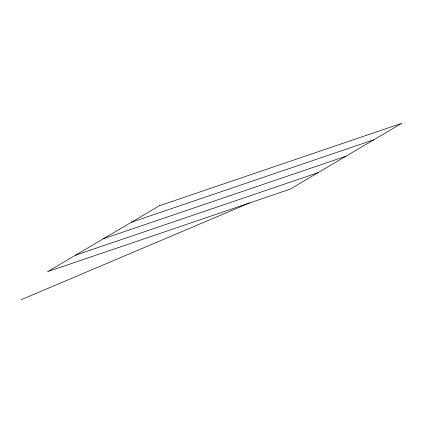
<?xml version="1.0" encoding="UTF-8"?>
<svg xmlns="http://www.w3.org/2000/svg" width="423" height="423" viewBox="0 0 423 423"><rect width="100%" height="100%" fill="white"/><g stroke="black" fill="none" stroke-linecap="round" stroke-linejoin="round"><path stroke-width="0.63" d="M21.15 299.717L249.565 202.955M131.421 222.239L373.879 139.764M103.455 238.72L345.914 156.246M75.484 255.201L317.943 172.727M159.392 205.752L47.519 271.682L289.977 189.208L401.85 123.283L159.392 205.752"/></g></svg>
